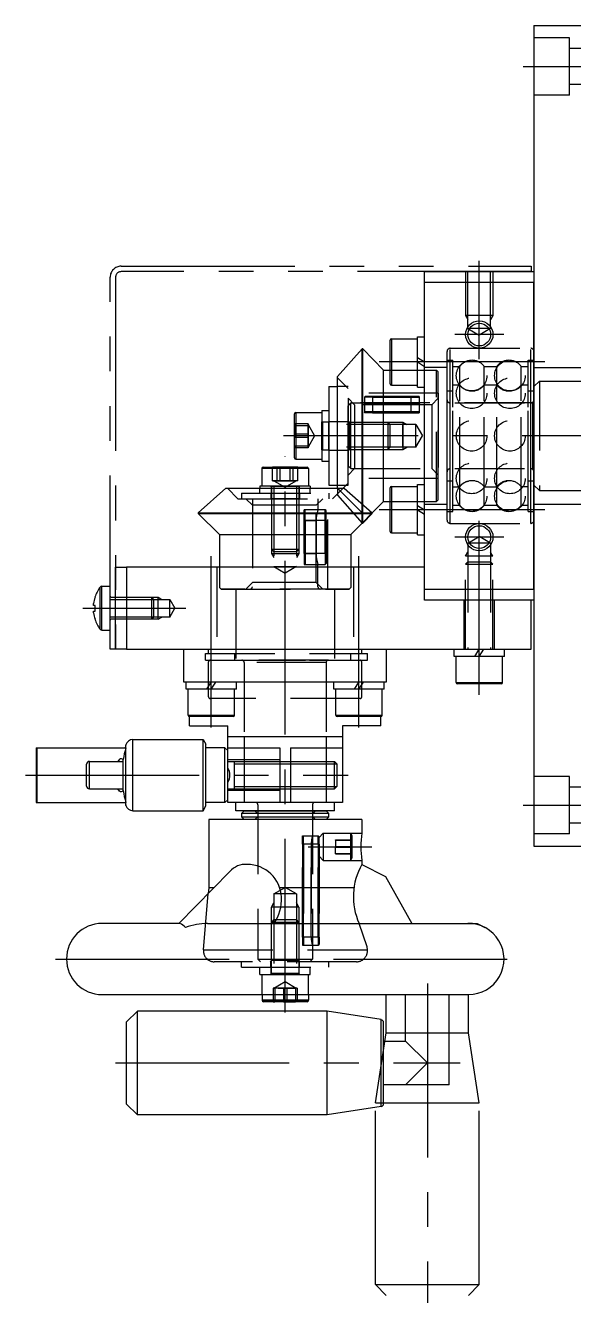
# Model space of a CAD drawing. Extents: x -77 to 457, y -54 to 311.
# Drawn here: x 181.9 to 282.1, y 76.5 to 308.6 of the extents above; entities that cross this region are included whole.
import ezdxf

# ---------------------------------------------------------------- set-up
doc = ezdxf.new("R2010")
doc.units = 0
for name, pattern in [('CENTER', [50.8, 31.75, -6.35, 6.35, -6.35]), ('DASHED', [19.05, 12.7, -6.35]), ('PHANTOM', [63.5, 31.75, -6.35, 6.35, -6.35, 6.35, -6.35])]:
    doc.linetypes.add(name, pattern=pattern)
doc.layers.get('0').update_dxf_attribs({"linetype": 'CONTINUOUS'})
doc.layers.add('CENTER', color=1, linetype='CENTER')

msp = doc.modelspace()

# ---------------------------------------------------------------- linework, layer by layer
at = {"color": 7, "linetype": 'CONTINUOUS'}
for p, q in [((274.89, 308.56), (274.89, 158.56)), ((274.89, 308.56), (454.89, 308.56)), ((254.89, 261.56), (254.89, 263.56)), ((254.89, 263.56), (274.89, 263.56)), ((254.89, 205.56), (254.89, 261.56)), ((274.89, 261.56), (254.89, 261.56)), ((274.89, 205.56), (274.89, 261.56)), ((248.59, 243.06), (248.59, 251.06)), ((248.84, 251.31), (248.84, 242.81)), ((248.84, 251.31), (253.59, 251.31)), ((253.59, 242.47), (253.59, 251.66)), ((253.59, 251.66), (254.89, 251.66)), ((243.46, 249.48), (238.95, 244.38)), ((243.46, 217.63), (243.46, 249.48)), ((243.6, 249.48), (243.46, 249.48)), ((243.6, 217.63), (243.6, 249.48)), ((247.39, 245.56), (243.6, 249.48)), ((253.59, 247.87), (254.89, 247.06)), ((253.59, 247.06), (254.89, 246.25)), ((238.95, 224), (238.95, 244.38)), ((247.39, 221.56), (247.39, 245.56)), ((247.39, 245.56), (248.59, 245.56)), ((237.39, 242.56), (237.39, 224.56)), ((237.39, 242.56), (238.95, 242.56)), ((248.84, 242.81), (253.59, 242.81)), ((253.59, 242.47), (254.89, 242.47)), ((231.09, 232.06), (231.09, 237.56)), ((231.34, 237.81), (236.09, 237.81)), ((231.34, 237.81), (231.34, 231.97)), ((236.09, 238.16), (236.09, 228.96)), ((236.09, 238.16), (237.39, 238.16)), ((231.09, 229.56), (231.09, 232.06)), ((231.34, 231.97), (231.34, 229.31)), ((233.64, 227.61), (225.14, 227.61)), ((225.14, 227.61), (225.14, 224.36)), ((225.39, 227.86), (233.39, 227.86)), ((231.34, 229.31), (236.09, 229.31)), ((233.64, 227.61), (233.64, 224.36)), ((236.09, 228.96), (237.39, 228.96)), ((218.57, 224), (213.46, 219.49)), ((218.57, 224), (229.39, 224)), ((233.99, 224.36), (224.79, 224.36)), ((224.79, 224.36), (224.79, 224)), ((229.39, 224), (238.95, 224)), ((233.99, 224.36), (233.99, 224)), ((237.39, 224.56), (238.95, 224.56)), ((238.95, 224), (243.46, 219.49)), ((248.59, 216.06), (248.59, 224.06)), ((248.84, 224.31), (248.84, 215.81)), ((248.84, 224.31), (253.59, 224.31)), ((253.59, 215.47), (253.59, 224.66)), ((253.59, 224.66), (254.89, 224.66)), ((241.39, 215.56), (247.39, 221.56)), ((247.39, 221.56), (248.59, 221.56)), ((253.59, 220.84), (254.89, 220.03)), ((213.46, 219.49), (229.39, 219.49)), ((213.46, 219.49), (213.46, 219.35)), ((213.46, 219.35), (229.39, 219.35)), ((213.46, 219.35), (217.39, 215.56)), ((229.39, 219.49), (245.31, 219.49)), ((229.39, 219.35), (245.31, 219.35)), ((243.6, 217.63), (245.31, 219.35)), ((245.31, 219.35), (245.31, 219.49)), ((253.59, 220.03), (254.89, 219.22)), ((243.46, 217.63), (243.6, 217.63)), ((217.39, 215.56), (229.39, 215.56)), ((217.39, 215.56), (217.39, 209.56)), ((229.39, 215.56), (241.39, 215.56)), ((241.39, 215.56), (241.39, 209.56)), ((248.84, 215.81), (253.59, 215.81)), ((253.59, 215.47), (254.89, 215.47)), ((198.39, 194.56), (198.39, 209.56)), ((198.39, 209.56), (200.39, 209.56)), ((254.89, 209.56), (200.39, 209.56)), ((200.39, 209.56), (200.39, 194.56)), ((254.89, 203.56), (254.89, 209.56)), ((195.55, 202.06), (195.55, 205.91)), ((195.84, 206.06), (197.39, 206.06)), ((195.84, 202.06), (195.84, 206.06)), ((197.39, 202.06), (197.39, 206.06)), ((254.89, 205.56), (274.89, 205.56)), ((194.37, 202.57), (194.37, 202.92)), ((194.62, 202.57), (194.37, 202.57)), ((194.6, 204.05), (194.62, 204.04)), ((195.55, 198.2), (195.55, 202.06)), ((195.84, 198.06), (195.84, 202.06)), ((197.39, 198.06), (197.39, 202.06)), ((197.59, 204.06), (198.39, 204.06)), ((274.39, 203.56), (254.89, 203.56)), ((274.39, 194.56), (274.39, 203.56)), ((274.89, 203.56), (274.39, 203.56)), ((194.37, 201.54), (194.62, 201.54)), ((194.37, 201.19), (194.37, 201.54)), ((194.62, 200.07), (194.6, 200.06)), ((198.39, 200.06), (197.59, 200.06)), ((195.84, 198.06), (197.39, 198.06)), ((200.39, 194.56), (198.39, 194.56)), ((200.39, 194.56), (274.39, 194.56)), ((210.89, 188.56), (210.89, 194.56)), ((247.89, 194.56), (247.89, 188.56)), ((260.29, 193.26), (260.29, 194.56)), ((269.49, 193.26), (260.29, 193.26)), ((260.64, 188.51), (260.64, 193.26)), ((264.08, 193.26), (264.89, 194.56)), ((264.89, 193.26), (265.7, 194.56)), ((269.14, 188.51), (269.14, 193.26)), ((269.49, 193.26), (269.49, 194.56)), ((247.89, 188.56), (210.89, 188.56)), ((211.29, 187.26), (211.29, 188.56)), ((215.08, 187.26), (215.89, 188.56)), ((215.89, 187.26), (216.7, 188.56)), ((220.47, 187.26), (220.47, 188.56)), ((238.29, 187.26), (238.29, 188.56)), ((242.08, 187.26), (242.89, 188.56)), ((242.89, 187.26), (243.7, 188.56)), ((247.47, 187.26), (247.47, 188.56)), ((260.64, 188.51), (264.89, 188.51)), ((264.89, 188.26), (260.89, 188.26)), ((264.89, 188.51), (269.14, 188.51)), ((268.89, 188.26), (264.89, 188.26)), ((220.47, 187.26), (211.29, 187.26)), ((211.64, 182.51), (211.64, 187.26)), ((220.14, 182.51), (220.14, 187.26)), ((247.47, 187.26), (238.29, 187.26)), ((238.64, 182.51), (238.64, 187.26)), ((247.14, 182.51), (247.14, 187.26)), ((211.64, 182.51), (220.14, 182.51)), ((219.89, 182.26), (211.89, 182.26)), ((211.89, 180.56), (211.89, 182.26)), ((238.64, 182.51), (247.14, 182.51)), ((246.89, 182.26), (238.89, 182.26)), ((246.89, 180.56), (246.89, 182.26)), ((211.89, 180.56), (218.89, 180.56)), ((218.89, 178.56), (218.89, 180.56)), ((246.89, 180.56), (239.89, 180.56)), ((239.89, 180.56), (239.89, 178.56)), ((183.89, 176.56), (183.89, 166.56)), ((183.89, 176.56), (184.01, 176.56)), ((184.01, 176.56), (200.27, 176.56)), ((184.01, 176.56), (184.01, 166.56)), ((200.27, 166.03), (200.27, 177.08)), ((201.53, 165.06), (201.53, 178.06)), ((201.53, 178.06), (214.39, 178.06)), ((214.39, 165.06), (214.39, 178.06)), ((214.39, 178.06), (214.89, 177.19)), ((214.89, 165.92), (214.89, 177.19)), ((218.39, 176.56), (214.89, 176.56)), ((218.39, 176.56), (218.89, 176.06)), ((218.39, 166.56), (218.39, 176.56)), ((239.89, 178.56), (218.89, 178.56)), ((218.89, 176.56), (218.89, 178.56)), ((218.89, 176.56), (228.39, 176.56)), ((218.89, 175.3), (218.89, 176.56)), ((221.89, 178.56), (221.89, 176.56)), ((228.39, 176.56), (228.39, 166.56)), ((230.39, 176.56), (230.39, 166.56)), ((230.39, 176.56), (239.89, 176.56)), ((236.89, 178.56), (236.89, 176.56)), ((239.89, 178.56), (239.89, 176.56)), ((239.89, 176.56), (239.89, 166.56)), ((199.12, 174.45), (198.81, 174.06)), ((199.77, 168.72), (199.77, 174.39)), ((218.89, 167.81), (218.89, 175.3)), ((193.09, 169.56), (193.09, 173.56)), ((193.59, 174.06), (199.77, 174.06)), ((193.59, 169.06), (193.59, 174.06)), ((228.39, 174.06), (230.39, 174.06)), ((193.59, 169.06), (199.77, 169.06)), ((199.12, 168.66), (198.81, 169.06)), ((218.89, 166.56), (218.89, 167.81)), ((228.39, 169.06), (230.39, 169.06)), ((183.89, 166.56), (184.01, 166.56)), ((184.01, 166.56), (200.27, 166.56)), ((201.53, 165.06), (214.39, 165.06)), ((214.39, 165.06), (214.89, 165.92)), ((218.39, 166.56), (214.89, 166.56)), ((218.39, 166.56), (218.89, 167.06)), ((228.39, 166.56), (218.89, 166.56)), ((220.39, 165.06), (220.39, 166.56)), ((238.39, 165.06), (220.39, 165.06)), ((221.39, 164.56), (221.89, 165.06)), ((221.89, 165.06), (236.89, 165.06)), ((230.39, 166.56), (228.39, 166.56)), ((239.89, 166.56), (230.39, 166.56)), ((237.39, 164.56), (236.89, 165.06)), ((238.39, 165.06), (238.39, 166.56)), ((215.41, 163.46), (215.41, 150.96)), ((243.41, 163.46), (215.41, 163.46)), ((237.39, 164.56), (221.39, 164.56)), ((221.39, 164.56), (221.39, 163.96)), ((221.39, 163.96), (237.39, 163.96)), ((221.39, 163.96), (221.89, 163.46)), ((236.89, 163.46), (221.93, 163.46)), ((234.94, 163.46), (223.84, 163.46)), ((237.39, 163.96), (236.89, 163.46)), ((237.39, 163.96), (237.39, 164.56)), ((243.41, 163.46), (243.41, 160.94)), ((274.89, 158.56), (454.89, 158.56)), ((243.41, 155.98), (243.41, 155.25)), ((219.26, 153.93), (209.94, 144.46)), ((243.41, 155.25), (247.74, 153.04)), ((215.41, 150.96), (215.32, 149.92)), ((216.34, 150.96), (215.41, 150.96)), ((241.97, 150.96), (228.41, 150.96)), ((247.74, 153.04), (252.58, 144.46)), ((209.94, 144.46), (195.91, 144.46)), ((215.2, 144.46), (264.48, 144.46)), ((264.48, 144.46), (265.88, 143.74)), ((195.91, 131.46), (262.91, 131.46)), ((225.16, 131.46), (225.16, 130.41)), ((225.16, 130.41), (233.66, 130.41)), ((233.41, 130.16), (225.41, 130.16)), ((233.66, 131.46), (233.66, 130.41)), ((251.39, 122.96), (251.39, 131.46)), ((259.39, 114.96), (259.39, 131.46)), ((202.39, 128.46), (200.39, 126.46)), ((202.39, 109.46), (202.39, 128.46)), ((237.06, 128.46), (202.39, 128.46)), ((237.06, 109.46), (237.06, 128.46)), ((246.97, 126.91), (237.06, 128.46)), ((200.39, 111.46), (200.39, 126.46)), ((246.97, 111.01), (246.97, 126.91)), ((247.39, 111.5), (247.39, 126.41)), ((247.39, 122.96), (251.39, 122.96)), ((255.39, 118.96), (251.39, 122.96)), ((251.39, 114.96), (255.39, 118.96)), ((251.39, 114.96), (247.39, 114.96)), ((259.39, 114.96), (251.39, 114.96)), ((202.39, 109.46), (200.39, 111.46)), ((237.06, 109.46), (202.39, 109.46)), ((246.97, 111.01), (237.06, 109.46))]:
    msp.add_line(p, q, dxfattribs=at)
at = {"color": 3, "linetype": 'DASHED'}
for p, q in [((281.39, 306.31), (274.89, 306.31)), ((281.39, 295.81), (281.39, 306.31)), ((284.89, 304.36), (281.39, 304.36)), ((284.89, 297.76), (281.39, 297.76)), ((281.39, 295.81), (274.89, 295.81)), ((262.39, 263.56), (262.39, 255.56)), ((262.82, 253.16), (262.82, 263.56)), ((266.96, 253.16), (266.96, 263.56)), ((267.39, 263.56), (267.39, 255.56)), ((267.39, 255.56), (262.39, 255.56)), ((262.39, 255.56), (262.82, 254.81)), ((267.39, 255.56), (266.96, 254.81)), ((266.96, 253.16), (262.82, 253.16)), ((262.82, 253.16), (264.89, 251.96)), ((266.96, 253.16), (264.89, 251.96)), ((258.99, 218.17), (258.99, 248.94)), ((259.59, 217.56), (259.59, 249.56)), ((259.59, 249.56), (274.29, 249.56)), ((274.29, 217.56), (274.29, 249.56)), ((274.89, 218.17), (274.89, 248.94)), ((258.99, 246.06), (254.89, 246.06)), ((258.99, 247.36), (260.05, 247.36)), ((258.99, 219.77), (258.99, 247.35)), ((258.99, 219.77), (258.99, 247.35)), ((260.05, 219.76), (260.05, 247.36)), ((260.05, 219.76), (260.05, 247.36)), ((260.05, 246.24), (261.32, 246.24)), ((260.05, 220.89), (260.05, 246.22)), ((261.32, 220.88), (261.32, 246.24)), ((265.8, 220.88), (265.8, 246.24)), ((265.8, 246.24), (268.08, 246.24)), ((268.08, 220.88), (268.08, 246.24)), ((272.56, 220.88), (272.56, 246.24)), ((272.56, 246.24), (273.83, 246.24)), ((273.83, 219.76), (273.83, 247.36)), ((273.83, 219.76), (273.83, 247.36)), ((273.83, 247.36), (274.89, 247.36)), ((273.83, 220.89), (273.83, 246.22)), ((274.89, 219.77), (274.89, 247.35)), ((274.89, 219.77), (274.89, 247.35)), ((274.89, 246.06), (284.89, 246.06)), ((240.89, 242.18), (238.95, 244.13)), ((248.59, 245.56), (257.09, 245.56)), ((257.09, 221.56), (257.09, 245.56)), ((257.09, 245.56), (257.39, 245.26)), ((257.39, 221.86), (257.39, 245.26)), ((240.89, 242.56), (238.95, 242.56)), ((240.89, 224.56), (240.89, 242.56)), ((240.89, 224.94), (240.89, 242.18)), ((258.99, 225.4), (258.99, 241.71)), ((258.99, 225.4), (258.99, 241.71)), ((259, 241.76), (260.05, 241.76)), ((260.05, 224.24), (260.05, 242.88)), ((260.05, 242.88), (261.32, 242.88)), ((260.05, 225.4), (260.05, 241.71)), ((260.05, 225.4), (260.05, 241.71)), ((261.32, 224.24), (261.32, 242.88)), ((265.8, 224.24), (265.8, 242.88)), ((265.8, 242.88), (268.08, 242.88)), ((268.08, 224.24), (268.08, 242.88)), ((272.56, 224.24), (272.56, 242.88)), ((272.56, 242.88), (273.82, 242.88)), ((273.83, 224.24), (273.83, 242.88)), ((273.83, 241.76), (274.89, 241.76)), ((273.83, 225.4), (273.83, 241.71)), ((273.83, 225.4), (273.83, 241.71)), ((275.89, 243.56), (274.89, 242.56)), ((274.89, 224.57), (274.89, 242.54)), ((274.89, 225.4), (274.89, 241.71)), ((274.89, 225.4), (274.89, 241.71)), ((275.89, 243.56), (275.89, 223.56)), ((275.89, 243.56), (284.89, 243.56)), ((257.39, 241.36), (240.89, 241.36)), ((257.39, 241.36), (240.89, 241.36)), ((240.89, 240.47), (240.89, 226.4)), ((242.09, 239.21), (240.89, 240.47)), ((241.39, 239.56), (240.89, 239.06)), ((241.39, 227.56), (241.39, 239.56)), ((241.39, 239.56), (274.89, 239.56)), ((274.89, 239.56), (241.39, 239.56)), ((242.09, 239.21), (242.09, 227.56)), ((256.19, 239.21), (242.09, 239.21)), ((256.19, 239.21), (242.09, 239.21)), ((244.05, 240.76), (243.89, 240.6)), ((245.39, 240.6), (243.89, 240.6)), ((243.89, 240.6), (243.89, 237.76)), ((245.39, 240.76), (244.05, 240.76)), ((253.89, 240.76), (245.39, 240.76)), ((245.39, 240.76), (245.39, 240.6)), ((245.39, 240.76), (245.39, 240.6)), ((245.39, 240.6), (253.89, 240.6)), ((245.39, 240.6), (245.39, 237.92)), ((245.39, 240.6), (245.39, 237.92)), ((245.39, 239.33), (253.89, 239.33)), ((253.89, 239.33), (245.39, 239.33)), ((245.39, 239.33), (245.39, 237.76)), ((245.39, 239.33), (245.39, 237.76)), ((252.39, 240.76), (253.73, 240.76)), ((252.39, 240.6), (252.39, 240.76)), ((252.39, 240.6), (252.39, 240.76)), ((252.39, 240.6), (253.89, 240.6)), ((252.39, 240.6), (252.39, 237.92)), ((252.39, 240.6), (252.39, 237.92)), ((252.39, 239.33), (252.39, 237.76)), ((252.39, 239.33), (252.39, 237.76)), ((253.73, 240.76), (253.89, 240.6)), ((253.89, 240.76), (253.89, 237.76)), ((256.19, 239.21), (257.39, 240.47)), ((256.19, 239.21), (256.19, 227.56)), ((257.39, 240.47), (257.39, 241.36)), ((257.39, 241.36), (257.39, 240.47)), ((257.39, 240.47), (257.39, 226.4)), ((258.99, 226.97), (258.99, 240.15)), ((259.59, 227.57), (259.59, 239.54)), ((274.29, 227.57), (274.29, 239.54)), ((274.59, 239.54), (274.59, 227.57)), ((274.89, 226.97), (274.89, 240.15)), ((274.89, 239.81), (274.89, 227.3)), ((240.89, 228.1), (240.89, 239.06)), ((240.89, 227.98), (240.89, 238.93)), ((245.39, 237.92), (243.89, 237.92)), ((244.05, 237.76), (243.89, 237.92)), ((245.39, 237.76), (243.89, 237.76)), ((245.39, 237.76), (244.05, 237.76)), ((253.89, 237.92), (245.39, 237.92)), ((245.39, 237.92), (245.39, 237.76)), ((245.39, 237.92), (245.39, 237.76)), ((253.89, 237.76), (245.39, 237.76)), ((253.89, 237.76), (245.39, 237.76)), ((245.39, 237.76), (253.89, 237.76)), ((252.39, 237.92), (253.89, 237.92)), ((252.39, 237.76), (252.39, 237.92)), ((252.39, 237.76), (252.39, 237.92)), ((252.39, 237.76), (253.89, 237.76)), ((252.39, 237.76), (253.73, 237.76)), ((253.89, 237.92), (253.73, 237.76)), ((233.59, 235.74), (231.09, 235.74)), ((231.09, 235.74), (231.09, 235.41)), ((231.09, 235.74), (231.09, 233.89)), ((233.59, 235.41), (231.09, 235.41)), ((231.09, 235.41), (231.09, 233.23)), ((233.59, 235.74), (233.59, 234.81)), ((233.59, 235.74), (233.59, 235.58)), ((233.59, 234.81), (233.59, 235.6)), ((233.59, 235.6), (234.77, 233.56)), ((233.59, 235.58), (233.59, 235.41)), ((233.59, 235.58), (233.59, 234.32)), ((233.59, 235.41), (233.59, 234.32)), ((233.59, 234.81), (233.59, 233.89)), ((233.59, 232.79), (233.59, 234.81)), ((236.09, 236.24), (236.09, 230.86)), ((236.09, 236.11), (237.39, 236.11)), ((236.09, 231.01), (236.09, 236.1)), ((253.29, 235.62), (236.09, 235.62)), ((236.29, 231.06), (236.29, 236.06)), ((237.39, 236.16), (240.89, 236.16)), ((237.39, 230.97), (237.39, 236.15)), ((237.39, 231.01), (237.39, 236.1)), ((240.89, 236.31), (241.14, 236.06)), ((240.89, 230.71), (240.89, 236.16)), ((241.14, 236.06), (250.89, 236.06)), ((241.14, 236.06), (241.14, 231.06)), ((248.59, 235.62), (248.16, 236.06)), ((248.16, 236.06), (248.16, 231.06)), ((248.59, 231.49), (248.59, 235.62)), ((250.89, 236.06), (251.64, 235.62)), ((250.89, 236.06), (250.89, 231.06)), ((250.89, 231.46), (250.89, 235.66)), ((253.29, 231.49), (253.29, 235.62)), ((253.29, 235.62), (254.48, 233.56)), ((233.59, 233.89), (231.09, 233.89)), ((231.09, 231.7), (231.09, 233.89)), ((233.59, 233.23), (231.09, 233.23)), ((231.09, 231.37), (231.09, 233.23)), ((233.59, 234.32), (233.59, 232.3)), ((233.59, 234.32), (233.59, 233.23)), ((233.59, 232.79), (233.59, 233.89)), ((234.77, 233.56), (233.59, 231.51)), ((233.59, 232.3), (233.59, 233.23)), ((233.59, 231.7), (233.59, 232.79)), ((233.59, 231.53), (233.59, 232.79)), ((233.59, 231.37), (233.59, 232.3)), ((233.59, 232.3), (233.59, 231.51)), ((253.29, 231.49), (254.48, 233.56)), ((233.59, 231.7), (231.09, 231.7)), ((231.09, 231.7), (231.09, 231.37)), ((233.59, 231.37), (231.09, 231.37)), ((233.59, 231.7), (233.59, 231.53)), ((233.59, 231.53), (233.59, 231.37)), ((253.29, 231.49), (236.09, 231.49)), ((236.09, 231.01), (237.39, 231.01)), ((237.39, 230.96), (240.89, 230.96)), ((240.89, 230.81), (241.14, 231.06)), ((241.14, 231.06), (250.89, 231.06)), ((248.16, 231.06), (248.59, 231.49)), ((250.89, 231.06), (251.64, 231.49)), ((227.05, 225.36), (227.05, 227.86)), ((228.49, 227.86), (227.05, 227.86)), ((227.05, 227.86), (227.95, 227.86)), ((227.95, 225.36), (227.95, 227.86)), ((230.29, 227.86), (227.95, 227.86)), ((228.49, 225.36), (228.49, 227.86)), ((228.49, 227.86), (230.83, 227.86)), ((230.29, 225.36), (230.29, 227.86)), ((231.73, 227.86), (230.29, 227.86)), ((230.83, 225.36), (230.83, 227.86)), ((231.73, 227.86), (230.83, 227.86)), ((231.73, 225.36), (231.73, 227.86)), ((240.89, 228.06), (241.39, 227.56)), ((240.89, 226.36), (242.09, 227.56)), ((241.39, 227.56), (274.89, 227.56)), ((256.19, 227.56), (257.39, 226.36)), ((227.77, 225.36), (227.05, 225.36)), ((227.05, 225.36), (227.5, 225.36)), ((227.35, 225.36), (229.39, 224.18)), ((227.77, 225.36), (227.35, 225.36)), ((227.5, 225.36), (227.95, 225.36)), ((227.5, 225.36), (229.12, 225.36)), ((228.49, 225.36), (227.77, 225.36)), ((229.66, 225.36), (227.77, 225.36)), ((229.12, 225.36), (227.95, 225.36)), ((228.49, 225.36), (229.66, 225.36)), ((230.29, 225.36), (229.12, 225.36)), ((229.12, 225.36), (231.01, 225.36)), ((229.39, 224.18), (231.43, 225.36)), ((229.66, 225.36), (230.83, 225.36)), ((231.28, 225.36), (229.66, 225.36)), ((231.01, 225.36), (230.29, 225.36)), ((231.28, 225.36), (230.83, 225.36)), ((231.73, 225.36), (231.01, 225.36)), ((231.01, 225.36), (231.43, 225.36)), ((231.73, 225.36), (231.28, 225.36)), ((257.39, 225.76), (240.89, 225.76)), ((257.39, 225.76), (240.89, 225.76)), ((258.99, 225.36), (260.05, 225.36)), ((273.83, 225.36), (274.89, 225.36)), ((218.82, 224), (220.76, 222.06)), ((221.39, 223.06), (238.95, 223.06)), ((221.39, 223.06), (221.39, 222.06)), ((224.79, 223.06), (224.79, 224)), ((226.69, 224.36), (232.05, 224.36)), ((226.79, 223.06), (226.79, 222.06)), ((226.84, 224.36), (226.84, 223.06)), ((231.93, 224.36), (226.84, 224.36)), ((226.89, 224.16), (226.89, 212.06)), ((227.32, 224.36), (227.32, 209.66)), ((231.46, 224.36), (231.46, 209.66)), ((231.89, 224.16), (231.89, 212.06)), ((231.94, 224.36), (231.94, 223.06)), ((231.99, 223.06), (231.99, 222.06)), ((233.99, 223.06), (233.99, 224)), ((237.39, 223.06), (237.39, 222.06)), ((240.89, 224.94), (238.02, 222.06)), ((238.95, 224.56), (240.89, 224.56)), ((238.95, 224), (240.21, 224)), ((238.95, 224), (238.95, 222.74)), ((240.21, 224), (245.31, 219.49)), ((260.05, 224.24), (261.32, 224.24)), ((265.8, 224.24), (268.08, 224.24)), ((273.83, 224.24), (272.56, 224.24)), ((275.89, 223.56), (274.89, 224.56)), ((275.89, 223.56), (284.89, 223.56)), ((220.76, 222.06), (238.02, 222.06)), ((223.39, 220.86), (222.19, 222.06)), ((223.39, 222.06), (223.39, 205.96)), ((235.05, 220.86), (223.39, 220.86)), ((231.99, 222.06), (226.82, 222.06)), ((226.89, 222.06), (231.89, 222.06)), ((235.05, 220.86), (236.31, 222.06)), ((235.05, 206.76), (235.05, 220.86)), ((235.05, 206.76), (235.05, 220.86)), ((235.39, 222.06), (235.39, 220.06)), ((237.19, 205.56), (237.19, 222.06)), ((237.19, 205.56), (237.19, 222.06)), ((238.95, 222.74), (243.46, 217.63)), ((248.59, 221.56), (257.09, 221.56)), ((254.89, 221.06), (258.99, 221.06)), ((257.09, 221.56), (257.39, 221.86)), ((260.05, 220.88), (261.32, 220.88)), ((265.8, 220.88), (268.08, 220.88)), ((272.56, 220.88), (273.83, 220.88)), ((274.89, 221.06), (284.89, 221.06)), ((232.89, 218.06), (232.89, 220.06)), ((236.73, 220.06), (232.89, 220.06)), ((232.89, 219.9), (233.05, 220.06)), ((232.89, 218.06), (232.89, 219.9)), ((233.05, 218.06), (233.05, 220.06)), ((236.73, 218.06), (236.73, 220.06)), ((236.89, 219.9), (236.73, 220.06)), ((236.89, 218.06), (236.89, 219.9)), ((258.99, 219.76), (260.05, 219.76)), ((273.83, 219.76), (274.89, 219.76)), ((232.89, 218.06), (235.05, 218.06)), ((232.89, 218.06), (235.05, 218.06)), ((233.05, 218.06), (232.89, 218.06)), ((233.05, 218.06), (232.89, 218.06)), ((232.89, 212.06), (232.89, 218.06)), ((232.89, 218.06), (232.89, 212.06)), ((232.89, 218.06), (232.89, 212.06)), ((232.89, 212.06), (232.89, 218.06)), ((236.73, 218.06), (233.05, 218.06)), ((236.73, 218.06), (233.05, 218.06)), ((233.05, 212.06), (233.05, 218.06)), ((233.05, 218.06), (233.05, 212.06)), ((235.05, 212.06), (235.05, 218.06)), ((235.05, 218.06), (235.05, 212.06)), ((236.89, 218.06), (236.73, 218.06)), ((236.89, 218.06), (236.73, 218.06)), ((236.73, 218.06), (236.73, 212.06)), ((236.73, 212.06), (236.73, 218.06)), ((236.89, 212.06), (236.89, 218.06)), ((236.89, 218.06), (236.89, 212.06)), ((259.59, 217.56), (274.29, 217.56)), ((262.82, 213.96), (264.89, 215.15)), ((262.82, 213.96), (262.82, 194.56)), ((266.96, 213.96), (262.82, 213.96)), ((266.96, 213.96), (264.89, 215.15)), ((266.96, 213.96), (266.96, 194.56)), ((231.89, 212.8), (226.89, 212.8)), ((226.89, 212.8), (227.33, 212.36)), ((226.89, 212.06), (231.89, 212.06)), ((226.89, 212.06), (227.32, 211.31)), ((227.29, 212.06), (231.49, 212.06)), ((231.44, 212.36), (227.33, 212.36)), ((231.89, 212.8), (231.44, 212.36)), ((231.89, 212.06), (231.46, 211.31)), ((232.89, 212.06), (232.89, 210.22)), ((232.89, 212.06), (232.89, 210.06)), ((232.89, 212.06), (235.05, 212.06)), ((232.89, 212.06), (235.05, 212.06)), ((232.89, 212.06), (233.05, 212.06)), ((232.89, 212.06), (233.05, 212.06)), ((233.05, 212.06), (233.05, 210.06)), ((236.73, 212.06), (233.05, 212.06)), ((236.73, 212.06), (233.05, 212.06)), ((236.73, 212.06), (236.73, 210.06)), ((236.73, 212.06), (236.89, 212.06)), ((236.73, 212.06), (236.89, 212.06)), ((236.89, 212.06), (236.89, 210.22)), ((262.39, 211.56), (262.82, 212.31)), ((262.39, 194.56), (262.39, 211.56)), ((267.39, 211.56), (262.39, 211.56)), ((267.39, 211.56), (266.96, 212.31)), ((267.39, 194.56), (267.39, 211.56)), ((216.89, 209.56), (216.89, 194.56)), ((217.39, 209.56), (217.39, 205.86)), ((227.32, 209.66), (231.46, 209.66)), ((227.32, 209.66), (229.39, 208.46)), ((231.46, 209.66), (229.39, 208.46)), ((233.05, 210.06), (232.89, 210.22)), ((232.89, 210.06), (236.73, 210.06)), ((235.39, 205.96), (235.39, 210.06)), ((236.73, 210.06), (236.89, 210.22)), ((241.39, 209.56), (241.39, 205.86)), ((241.89, 209.56), (241.89, 194.56)), ((262.82, 210.56), (262.39, 210.12)), ((262.39, 210.12), (267.39, 210.12)), ((262.82, 210.56), (266.96, 210.56)), ((266.96, 210.56), (267.39, 210.12)), ((222.19, 205.56), (223.39, 206.76)), ((235.05, 206.76), (223.39, 206.76)), ((235.05, 206.76), (236.31, 205.56)), ((217.39, 205.86), (217.69, 205.56)), ((217.69, 205.56), (241.09, 205.56)), ((241.09, 205.56), (217.69, 205.56)), ((220.39, 205.56), (220.39, 192.56)), ((238.39, 205.56), (238.39, 192.56)), ((241.39, 205.86), (241.09, 205.56)), ((198.39, 204.06), (206.19, 204.06)), ((198.39, 203.68), (208.29, 203.68)), ((205.01, 200.06), (205.01, 204.06)), ((205.39, 203.68), (205.01, 204.06)), ((205.39, 200.44), (205.39, 203.68)), ((206.19, 200.06), (206.19, 204.06)), ((206.19, 204.06), (206.85, 203.68)), ((208.29, 200.44), (208.29, 203.68)), ((208.29, 203.68), (209.22, 202.06)), ((208.29, 200.44), (209.22, 202.06)), ((262.14, 194.56), (262.14, 203.56)), ((267.64, 203.56), (267.64, 194.56)), ((208.29, 200.44), (198.39, 200.44)), ((206.19, 200.06), (198.39, 200.06)), ((205.39, 200.44), (205.01, 200.06)), ((206.19, 200.06), (206.85, 200.44)), ((214.8, 192.56), (214.8, 193.76)), ((214.8, 193.76), (244.44, 193.76)), ((215.39, 193.76), (215.39, 194.56)), ((220.19, 192.56), (220.19, 193.76)), ((241.4, 192.56), (241.4, 193.76)), ((243.39, 193.76), (243.39, 194.56)), ((244.44, 192.56), (244.44, 193.76)), ((214.8, 192.56), (244.44, 192.56)), ((215.39, 185.86), (215.39, 192.26)), ((220.39, 192.56), (238.34, 192.56)), ((237.29, 192.56), (221.54, 192.56)), ((221.89, 192.16), (221.89, 178.56)), ((236.89, 192.16), (221.93, 192.16)), ((236.89, 192.16), (236.89, 178.56)), ((243.39, 185.86), (243.39, 192.26)), ((243.09, 185.56), (215.69, 185.56)), ((221.89, 176.56), (221.89, 166.56)), ((236.89, 176.56), (236.89, 166.56)), ((228.39, 174.36), (218.89, 174.36)), ((218.89, 174.06), (228.39, 174.06)), ((220.09, 174.06), (220.09, 169.06)), ((220.09, 173.62), (228.39, 173.62)), ((230.39, 174.06), (238.39, 174.06)), ((230.39, 173.62), (238.82, 173.62)), ((238.39, 169.06), (238.39, 174.06)), ((238.39, 174.06), (238.89, 173.56)), ((238.89, 169.56), (238.89, 173.56)), ((220.09, 169.49), (228.39, 169.49)), ((230.39, 169.49), (238.82, 169.49)), ((238.39, 169.06), (238.89, 169.56)), ((281.39, 171.31), (274.89, 171.31)), ((281.39, 160.81), (281.39, 171.31)), ((218.89, 169.06), (228.39, 169.06)), ((228.39, 168.76), (218.89, 168.76)), ((230.39, 169.06), (238.39, 169.06)), ((284.89, 169.36), (281.39, 169.36)), ((223.84, 165.06), (224.34, 164.56)), ((224.39, 166.16), (224.39, 137.96)), ((234.39, 166.16), (234.39, 137.96)), ((234.94, 165.06), (234.44, 164.56)), ((223.84, 163.46), (224.34, 163.96)), ((234.94, 163.46), (234.44, 163.96)), ((284.89, 162.76), (281.39, 162.76)), ((232.59, 160.46), (235.43, 160.46)), ((232.59, 160.3), (232.75, 160.46)), ((232.59, 158.96), (232.59, 160.46)), ((232.59, 158.96), (232.59, 160.3)), ((232.75, 158.96), (232.75, 160.46)), ((235.43, 160.46), (235.59, 160.3)), ((235.43, 158.96), (235.43, 160.46)), ((235.59, 160.18), (236.36, 160.96)), ((235.59, 158.96), (235.59, 160.3)), ((236.36, 160.96), (236.36, 155.96)), ((236.36, 160.96), (243.41, 160.96)), ((241.35, 160.96), (241.35, 155.96)), ((241.35, 160.96), (241.61, 160.51)), ((241.61, 160.51), (241.61, 156.4)), ((281.39, 160.81), (274.89, 160.81)), ((232.59, 141.96), (232.59, 158.96)), ((232.59, 158.96), (232.59, 141.96)), ((232.59, 158.96), (232.59, 141.96)), ((232.59, 141.96), (232.59, 158.96)), ((234.16, 158.96), (232.59, 158.96)), ((234.16, 158.96), (232.59, 158.96)), ((232.59, 158.96), (232.75, 158.96)), ((232.59, 158.96), (232.75, 158.96)), ((232.75, 141.96), (232.75, 158.96)), ((232.75, 158.96), (232.75, 141.96)), ((235.43, 158.96), (232.75, 158.96)), ((235.43, 158.96), (232.75, 158.96)), ((234.16, 141.96), (234.16, 158.96)), ((234.16, 158.96), (234.16, 141.96)), ((235.43, 158.96), (235.43, 141.96)), ((235.43, 141.96), (235.43, 158.96)), ((235.43, 158.96), (235.59, 158.96)), ((235.43, 158.96), (235.59, 158.96)), ((235.59, 141.96), (235.59, 158.96)), ((235.59, 158.96), (235.59, 141.96)), ((238.61, 159.75), (238.61, 158.54)), ((238.61, 159.75), (241.61, 159.75)), ((238.61, 159.66), (238.61, 159.75)), ((238.61, 159.66), (238.61, 158.37)), ((238.61, 159.66), (241.61, 159.66)), ((238.61, 158.54), (241.61, 158.54)), ((238.61, 157.25), (238.61, 158.54)), ((238.61, 158.37), (241.61, 158.37)), ((238.61, 157.17), (238.61, 158.37)), ((241.61, 159.75), (241.61, 158.54)), ((241.61, 159.66), (241.61, 159.75)), ((241.61, 159.66), (241.61, 158.37)), ((241.61, 157.25), (241.61, 158.54)), ((241.61, 157.17), (241.61, 158.37)), ((235.59, 156.73), (236.36, 155.96)), ((236.36, 155.96), (243.41, 155.96)), ((238.61, 157.25), (241.61, 157.25)), ((238.61, 157.17), (238.61, 157.25)), ((238.61, 157.17), (241.61, 157.17)), ((241.35, 155.96), (241.61, 156.4)), ((241.61, 157.17), (241.61, 157.25)), ((227.32, 149.86), (229.39, 151.05)), ((231.46, 149.86), (229.39, 151.05)), ((214.45, 139.63), (215.32, 149.92)), ((227.32, 149.86), (227.32, 135.16)), ((231.46, 149.86), (227.32, 149.86)), ((231.46, 149.86), (231.46, 135.16)), ((226.89, 147.46), (227.32, 148.21)), ((226.89, 135.36), (226.89, 147.46)), ((231.89, 147.46), (226.89, 147.46)), ((231.89, 147.46), (231.46, 148.21)), ((231.89, 147.46), (231.89, 135.36)), ((227.32, 145.16), (226.89, 144.72)), ((226.89, 144.72), (231.89, 144.72)), ((227.32, 145.16), (231.46, 145.16)), ((231.89, 144.72), (231.46, 145.16)), ((244.39, 140.16), (242.9, 144.46)), ((232.59, 141.96), (232.59, 140.46)), ((232.59, 141.96), (232.59, 140.62)), ((234.16, 141.96), (232.59, 141.96)), ((234.16, 141.96), (232.59, 141.96)), ((232.75, 141.96), (232.59, 141.96)), ((232.75, 141.96), (232.59, 141.96)), ((232.75, 141.96), (232.75, 140.46)), ((235.43, 141.96), (232.75, 141.96)), ((235.43, 141.96), (232.75, 141.96)), ((235.43, 141.96), (235.43, 140.46)), ((235.59, 141.96), (235.43, 141.96)), ((235.59, 141.96), (235.43, 141.96)), ((235.59, 141.96), (235.59, 140.62)), ((214.45, 139.63), (244.43, 139.63)), ((232.59, 140.62), (232.75, 140.46)), ((232.59, 140.46), (235.43, 140.46)), ((235.43, 140.46), (235.59, 140.62)), ((244.43, 139.63), (244.39, 140.16)), ((242.44, 137.46), (216.44, 137.46)), ((221.39, 136.46), (221.39, 137.46)), ((224.39, 137.96), (234.39, 137.96)), ((224.39, 137.96), (224.89, 137.46)), ((226.64, 137.46), (226.89, 137.71)), ((226.79, 136.46), (226.79, 137.46)), ((231.89, 137.71), (226.89, 137.71)), ((231.89, 137.71), (232.14, 137.46)), ((231.99, 136.46), (231.99, 137.46)), ((234.39, 137.96), (233.89, 137.46)), ((237.39, 136.46), (237.39, 137.46)), ((221.39, 136.46), (237.39, 136.46)), ((224.79, 135.16), (224.79, 136.46)), ((224.79, 135.16), (233.99, 135.16)), ((225.16, 131.46), (225.16, 135.16)), ((226.84, 135.16), (226.84, 136.46)), ((226.89, 135.36), (231.89, 135.36)), ((231.94, 135.16), (231.94, 136.46)), ((233.66, 131.46), (233.66, 135.16)), ((233.99, 135.16), (233.99, 136.46)), ((228.14, 132.66), (227.21, 132.66)), ((227.21, 132.66), (227.36, 132.66)), ((227.21, 132.66), (227.21, 130.16)), ((227.35, 132.66), (229.39, 133.84)), ((228.14, 132.66), (227.35, 132.66)), ((228.61, 132.66), (227.36, 132.66)), ((227.36, 132.66), (227.52, 132.66)), ((228.61, 132.66), (227.52, 132.66)), ((227.52, 132.66), (227.52, 130.16)), ((229.08, 132.66), (228.14, 132.66)), ((228.14, 132.66), (230.17, 132.66)), ((230.63, 132.66), (228.61, 132.66)), ((229.7, 132.66), (228.61, 132.66)), ((229.08, 132.66), (230.17, 132.66)), ((229.08, 132.66), (229.08, 130.16)), ((229.39, 133.84), (231.43, 132.66)), ((230.63, 132.66), (229.7, 132.66)), ((229.7, 132.66), (229.7, 130.16)), ((230.17, 132.66), (231.26, 132.66)), ((230.17, 132.66), (231.41, 132.66)), ((231.57, 132.66), (230.63, 132.66)), ((230.63, 132.66), (231.43, 132.66)), ((231.41, 132.66), (231.26, 132.66)), ((231.26, 132.66), (231.26, 130.16)), ((231.57, 132.66), (231.41, 132.66)), ((231.57, 132.66), (231.57, 130.16)), ((233.64, 130.41), (225.18, 130.41)), ((229.08, 130.16), (227.21, 130.16)), ((227.21, 130.16), (227.52, 130.16)), ((229.7, 130.16), (227.52, 130.16)), ((229.08, 130.16), (231.26, 130.16)), ((231.57, 130.16), (229.7, 130.16)), ((231.57, 130.16), (231.26, 130.16))]:
    msp.add_line(p, q, dxfattribs=at)
at = {"color": 3, "linetype": 'PHANTOM'}
for p, q in [((197.39, 194.56), (197.39, 262.56)), ((198.39, 262.56), (198.39, 194.56)), ((199.39, 264.56), (274.39, 264.56)), ((274.39, 263.56), (199.39, 263.56)), ((274.39, 264.56), (274.39, 263.56)), ((198.39, 194.56), (197.39, 194.56)), ((198.39, 194.56), (197.39, 194.56)), ((247.89, 124.46), (247.89, 131.46)), ((262.89, 124.46), (262.89, 131.46)), ((245.89, 111.66), (247.89, 124.46)), ((247.89, 124.46), (262.89, 124.46)), ((264.89, 111.66), (262.89, 124.46)), ((245.89, 78.46), (245.89, 111.66)), ((245.89, 111.66), (264.89, 111.66)), ((264.89, 78.46), (264.89, 111.66)), ((245.89, 78.46), (264.89, 78.46)), ((247.89, 76.46), (245.89, 78.46)), ((262.89, 76.46), (264.89, 78.46))]:
    msp.add_line(p, q, dxfattribs=at)
at = {"color": 3, "linetype": 'CONTINUOUS'}
for p, q in [((197.39, 203.68), (198.39, 203.68)), ((198.39, 200.44), (197.39, 200.44)), ((228.39, 173.62), (230.39, 173.62)), ((228.39, 169.49), (230.39, 169.49))]:
    msp.add_line(p, q, dxfattribs=at)
for centre in [(264.89, 252.06), (264.89, 215.06)]:
    msp.add_circle(centre, 2.5, dxfattribs=at)
at = {"color": 7, "linetype": 'CONTINUOUS'}
for centre in [(264.89, 252.06), (264.89, 215.06)]:
    msp.add_circle(centre, 2.07, dxfattribs=at)
at = {"color": 3, "linetype": 'DASHED'}
for centre in [(263.49, 244.56), (270.49, 244.56), (263.49, 241.33), (263.49, 241.33), (270.49, 241.33), (270.49, 241.33), (263.49, 233.56), (263.49, 233.56), (270.49, 233.56), (270.49, 233.56), (263.49, 225.78), (263.49, 225.78), (270.49, 225.78), (270.49, 225.78), (263.49, 222.56), (270.49, 222.56)]:
    msp.add_circle(centre, 2.8, dxfattribs=at)
at = {"color": 3, "linetype": 'PHANTOM'}
for radius in [2, 1]:
    msp.add_arc((199.39, 262.56), radius, 90, 180, dxfattribs=at)
at = {"color": 7, "linetype": 'CONTINUOUS'}
for centre, radius, start, end in [((248.84, 251.06), 0.25, 90, 180), ((248.84, 243.06), 0.25, 180, 270), ((231.34, 237.56), 0.25, 90, 180), ((225.39, 227.61), 0.25, 90, 180), ((231.34, 229.56), 0.25, 180, 270), ((233.39, 227.61), 0.25, 0, 90), ((248.84, 224.06), 0.25, 90, 180), ((248.84, 216.06), 0.25, 180, 270), ((200.79, 202.06), 6.5, 143.6416, 162.1374), ((195.84, 205.7), 0.36, 90, 143.6416), ((197.59, 204.26), 0.2, 180, 270), ((200.79, 202.06), 6.48, 162.1649, 172.3032), ((201.78, 202.06), 7.18, 175.8857, 184.1143), ((200.79, 202.06), 6.48, 187.6968, 197.8351), ((200.79, 202.06), 6.5, 197.8626, 216.3584), ((197.59, 199.86), 0.2, 90, 180), ((195.84, 198.42), 0.36, 216.3584, 270), ((260.89, 188.51), 0.25, 180, 270), ((268.89, 188.51), 0.25, 270, 0), ((211.89, 182.51), 0.25, 180, 270), ((219.89, 182.51), 0.25, 270, 0), ((238.89, 182.51), 0.25, 180, 270), ((246.89, 182.51), 0.25, 270, 0), ((212.3, 172.63), 12.65, 161.9369, 172.0095), ((221.53, 171.56), 21.97, 165.4299, 166.8456), ((201.53, 176.76), 1.3, 90, 165.4299), ((199.42, 174.1), 0.454, 39.2068, 130.8764), ((193.59, 173.56), 0.5, 90, 180), ((217.17, 171.56), 2.13, 323.7694, 36.2306), ((193.59, 169.56), 0.5, 180, 270), ((199.42, 169.01), 0.454, 229.1236, 320.7932), ((212.3, 170.48), 12.65, 187.9905, 198.0631), ((221.53, 171.56), 21.97, 193.1544, 194.5701), ((201.53, 166.36), 1.3, 194.5701, 270), ((259.63, 158.46), 16.41, 171.2827, 188.6804), ((222.21, 151.33), 3.93, 86.3984, 138.6145), ((222.41, 148.91), 6.34, 3.1516, 89.622), ((253.92, 149.35), 12.05, 150.6743, 203.9598), ((220.4, 149.04), 8.34, 326.6671, 1.4993), ((195.91, 137.96), 6.5, 90, 270), ((210.07, 144.27), 0.227, 66.4327, 124.9418), ((208.64, 141.31), 3.51, 43.7394, 64.3285), ((215.56, 130.79), 13.67, 91.5062, 108.6766), ((262.91, 137.96), 6.5, 270.0077, 91.2492), ((225.41, 130.41), 0.25, 180, 270), ((233.41, 130.41), 0.25, 270, 359.9992), ((246.89, 126.35), 0.5, 0, 81.115), ((246.89, 111.5), 0.5, 278.885, 0)]:
    msp.add_arc(centre, radius, start, end, dxfattribs=at)
at = {"color": 3, "linetype": 'DASHED'}
for centre, radius, start, end in [((259.59, 248.96), 0.6, 90, 180), ((274.29, 248.96), 0.6, 360, 90), ((263.56, 244.56), 2.8, 36.8699, 143.1301), ((270.32, 244.56), 2.8, 36.8699, 143.1301), ((263.56, 244.56), 2.8, 216.8699, 323.1301), ((270.32, 244.56), 2.8, 216.8699, 323.1301), ((245.42, 244.5), 5.18, 252.8299, 269.6853), ((259.59, 240.16), 0.6, 180, 270), ((274.29, 240.16), 0.6, 270, 0), ((274.59, 239.86), 0.3, 270, 0), ((236.29, 236.26), 0.2, 180, 270), ((236.29, 230.86), 0.2, 90, 180), ((259.59, 226.96), 0.6, 90, 180), ((274.29, 226.96), 0.6, 360, 90), ((274.59, 227.26), 0.3, 0, 90), ((263.56, 222.56), 2.8, 36.8699, 143.1301), ((270.32, 222.56), 2.8, 36.8699, 143.1301), ((226.69, 224.16), 0.2, 0, 90), ((232.09, 224.16), 0.2, 90, 180), ((263.56, 222.56), 2.8, 216.8699, 323.1301), ((270.32, 222.56), 2.8, 216.8699, 323.1301), ((241.43, 217.99), 6.38, 161.128, 179.4212), ((259.59, 218.16), 0.6, 180, 270), ((274.29, 218.16), 0.6, 270, 0), ((241.38, 212.11), 6.33, 180.509, 198.9534), ((222.99, 205.96), 0.4, 270, 0), ((235.79, 205.96), 0.4, 180, 270), ((215.69, 192.26), 0.3, 90, 180), ((221.49, 192.16), 0.4, 0, 90), ((237.29, 192.16), 0.4, 90, 180), ((243.09, 192.26), 0.3, 0, 90), ((215.69, 185.86), 0.3, 180, 270), ((243.09, 185.86), 0.3, 270, 0), ((223.99, 166.16), 0.4, 0, 90), ((234.79, 166.16), 0.4, 90, 180), ((239.36, 158.93), 5.2, 162.8763, 179.6664), ((239.32, 141.98), 5.17, 180.2811, 197.1761), ((216.44, 139.46), 2, 174.9998, 270.0004), ((242.44, 139.46), 2, 269.9996, 5.0002), ((226.69, 135.36), 0.2, 270, 0), ((232.09, 135.36), 0.2, 180, 270)]:
    msp.add_arc(centre, radius, start, end, dxfattribs=at)
at = {"layer": 'CENTER', "color": 1, "linetype": 'CENTER'}
for p, q in [((272.89, 301.06), (306.31, 301.06)), ((264.89, 247.56), (264.89, 265.56)), ((269.39, 252.06), (260.39, 252.06)), ((276.89, 247.06), (246.59, 247.06)), ((456.89, 233.56), (229.09, 233.56)), ((229.39, 128.16), (229.39, 229.86)), ((276.89, 220.03), (246.59, 220.03)), ((264.89, 186.26), (264.89, 219.56)), ((269.39, 215.06), (260.39, 215.06)), ((215.89, 180.26), (215.89, 211.56)), ((242.89, 180.26), (242.89, 211.56)), ((192.37, 202.06), (211.22, 202.06)), ((181.89, 171.56), (240.89, 171.56)), ((272.89, 166.06), (306.31, 166.06)), ((233.59, 158.46), (245.22, 158.46)), ((187.41, 137.96), (271.41, 137.96)), ((255.39, 133.46), (255.39, 74.46)), ((198.39, 118.96), (261.39, 118.96))]:
    msp.add_line(p, q, dxfattribs=at)

doc.saveas('drawing.dxf')
